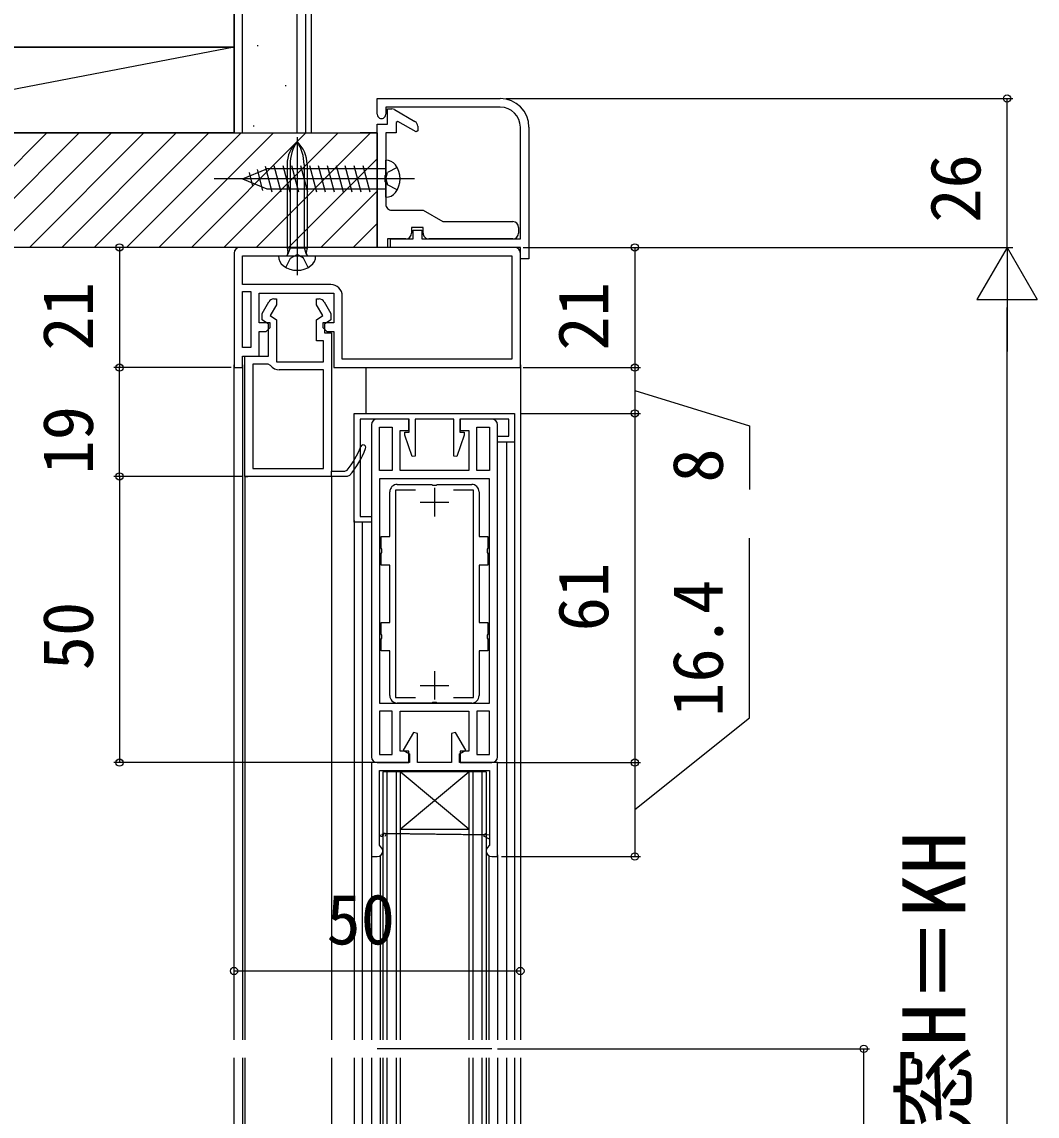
# Model space of a CAD drawing. Units: millimetres, scale not verified. Extents: x -525 to 525, y -782 to 777.
# Drawn here: x -358.1 to -180.7, y -404.9 to -213.7 of the extents above; entities that cross this region are included whole.
import ezdxf
from ezdxf.enums import TextEntityAlignment as Align

# ---------------------------------------------------------------- set-up
doc = ezdxf.new("R2010")
doc.units = ezdxf.units.MM
doc.header["$LTSCALE"] = 4
for name, color, linetype in [('0-2_YKK_11', 7, 'Continuous'), ('0-3_YKK_12', 2, 'Continuous'), ('0-4_YKK_13', 4, 'Continuous'), ('0-6_YKK_D', 6, 'Continuous'), ('0-8_YSS_K', 3, 'Continuous'), ('0-9_YSS_KE', 3, 'Continuous')]:
    doc.layers.add(name, color=color, linetype=linetype)
doc.styles.add('ＭＳ ゴシック', font='')
doc.styles.get('ＭＳ ゴシック').set_extended_font_data('MS Gothic')

msp = doc.modelspace()

# ---------------------------------------------------------------- linework, layer by layer
at = {"layer": '0-2_YKK_11'}
for p, q in [((-292.964, -229.054), (-289.421, -231.099)), ((-271.296, -249.62), (-271.296, -250.62)), ((-272.296, -251.62), (-286.996, -251.62)), ((-271.996, -253.12), (-319.996, -253.12)), ((-296.996, -284.12), (-296.996, -342.12)), ((-274.996, -342.12), (-274.996, -284.12)), ((-285.996, -295.12), (-285.996, -300.12)), ((-288.496, -297.62), (-283.496, -297.62)), ((-285.996, -327.12), (-285.996, -332.12)), ((-288.496, -329.62), (-283.496, -329.62)), ((-295.21, -355.72), (-294.871, -355.524)), ((-294.621, -355.957), (-294.621, -355.957))]:
    msp.add_line(p, q, dxfattribs=at)
for points in [[(-295.996, -229.87), (-295.996, -227.12), (-274.496, -227.12)], [(-295.996, -253.12), (-295.996, -231.62), (-294.196, -231.62), (-294.196, -228.92), (-293.464, -228.92)], [(-274.496, -228.62), (-294.496, -228.62), (-294.496, -229.87)], [(-288.921, -231.965), (-288.921, -232.774), (-289.221, -232.947), (-292.396, -231.114), (-292.696, -231.287), (-292.696, -233.12), (-294.496, -233.12), (-294.496, -240.449), (-294.639, -240.641), (-294.639, -241.599), (-294.496, -241.791), (-294.496, -245.62)], [(-269.496, -232.12), (-269.496, -255.12), (-270.996, -255.12), (-270.996, -253.12), (-293.696, -253.12), (-293.696, -251.62), (-289.696, -251.62), (-289.696, -250.12), (-288.196, -250.12), (-288.196, -251.62), (-270.996, -251.62), (-270.996, -232.12)], [(-293.496, -246.62), (-287.996, -246.62), (-284.532, -248.62), (-272.296, -248.62)], [(-287.996, -250.62), (-287.996, -249.62), (-289.996, -249.62), (-289.996, -250.62)], [(-290.996, -251.62), (-294.196, -251.62), (-294.196, -253.12), (-295.996, -253.12)], [(-320.996, -254.12), (-320.996, -274.12), (-319.496, -274.12), (-319.496, -272.12), (-316.596, -272.12), (-316.596, -267.82), (-315.396, -267.82), (-314.696, -267.12), (-314.696, -266.32), (-316.596, -266.32), (-316.596, -261.12), (-303.596, -261.12), (-303.596, -266.32), (-305.496, -266.32), (-305.496, -267.12), (-304.796, -267.82), (-303.596, -267.82), (-303.596, -274.12), (-270.996, -274.12), (-270.996, -254.12)], [(-319.496, -254.62), (-272.496, -254.62), (-272.496, -272.62), (-302.096, -272.62), (-302.096, -267.82), (-302.096, -261.62)], [(-304.096, -259.62), (-319.496, -259.62), (-319.496, -254.62)], [(-301.219, -293.12), (-319.096, -293.12), (-319.096, -272.12), (-314.996, -272.12), (-314.996, -266.52), (-316.096, -265.75), (-316.096, -264.658), (-314.92, -262.62)], [(-314.054, -262.12), (-313.596, -262.12), (-313.596, -263.128), (-314.691, -265.025), (-313.596, -265.792), (-313.596, -273.12), (-305.396, -273.12), (-305.396, -269.42), (-306.596, -269.42), (-306.596, -265.792), (-305.501, -265.025), (-306.596, -263.128), (-306.596, -262.12), (-306.138, -262.12)], [(-305.272, -262.62), (-304.096, -264.658), (-304.096, -265.75), (-305.196, -266.52), (-305.196, -268.02), (-303.996, -268.02), (-303.996, -292.22), (-301.634, -292.22), (-301.249, -292.04)], [(-317.696, -273.52), (-317.696, -291.72), (-305.396, -291.72), (-305.396, -274.52), (-313.096, -274.52)], [(-314.639, -273.729), (-315.045, -273.52), (-317.696, -273.52)], [(-275.996, -283.12), (-281.496, -283.12), (-281.496, -285.12), (-279.996, -285.12), (-279.996, -292.12), (-291.996, -292.12), (-291.996, -285.12), (-290.496, -285.12), (-290.496, -283.12), (-295.996, -283.12)], [(-300.844, -292.951), (-301.219, -293.12), (-303.996, -293.12), (-303.996, -292.22)], [(-293.796, -331.42), (-293.796, -323.62), (-295.296, -323.62), (-295.296, -321.579), (-295.176, -321.395), (-295.176, -320.845), (-295.296, -320.662), (-295.296, -318.62), (-293.796, -318.62), (-293.796, -308.62), (-295.296, -308.62), (-295.296, -306.579), (-295.176, -306.395), (-295.176, -305.845), (-295.296, -305.662), (-295.296, -303.62), (-293.796, -303.62), (-293.796, -295.82)], [(-289.332, -295.52), (-292.796, -295.52), (-292.796, -331.72), (-289.332, -331.72)], [(-292.496, -294.52), (-286.454, -294.52), (-286.271, -294.64), (-285.721, -294.64), (-285.538, -294.52), (-279.496, -294.52)], [(-282.66, -331.72), (-279.196, -331.72), (-279.196, -295.52), (-282.66, -295.52)], [(-278.196, -295.82), (-278.196, -303.62), (-276.696, -303.62), (-276.696, -305.662), (-276.816, -305.845), (-276.816, -306.395), (-276.696, -306.579), (-276.696, -308.62), (-278.196, -308.62)], [(-278.196, -308.62), (-278.196, -318.62), (-276.696, -318.62), (-276.696, -320.662), (-276.816, -320.845), (-276.816, -321.395), (-276.696, -321.579), (-276.696, -323.62), (-278.196, -323.62), (-278.196, -331.42)], [(-295.996, -343.12), (-290.496, -343.12), (-290.496, -341.12), (-291.996, -341.12), (-291.996, -334.12), (-279.996, -334.12), (-279.996, -341.12), (-281.496, -341.12), (-281.496, -343.12), (-275.996, -343.12)], [(-279.496, -332.72), (-285.538, -332.72), (-285.721, -332.6), (-286.271, -332.6), (-286.454, -332.72), (-292.496, -332.72)], [(-275.996, -359.52), (-274.996, -359.52), (-274.996, -343.12), (-281.646, -343.12), (-281.646, -341.567), (-280.525, -340.92), (-282.305, -337.838), (-283.046, -338.037), (-283.046, -343.12), (-288.946, -343.12), (-288.946, -338.037), (-289.687, -337.838), (-291.467, -340.92), (-290.346, -341.567), (-290.346, -343.12), (-296.996, -343.12), (-296.996, -359.52), (-295.996, -359.52)], [(-295.596, -344.52), (-276.396, -344.52), (-276.396, -355.72), (-276.396, -356.52), (-276.396, -357.546), (-276.771, -358.03), (-276.996, -358.32), (-276.996, -358.52)], [(-294.996, -358.52), (-294.996, -358.32), (-295.221, -358.03), (-295.596, -357.546), (-295.596, -356.52), (-295.596, -355.72), (-295.596, -344.52)], [(-294.871, -355.524), (-295.21, -355.72), (-295.21, -355.72)], [(-276.782, -355.72), (-294.871, -355.524), (-276.396, -355.72)], [(-276.396, -356.52), (-277.371, -355.957), (-277.121, -355.524), (-276.782, -355.72), (-276.782, -355.72)]]:
    msp.add_lwpolyline(points, dxfattribs=at)
for points in [[(-319.496, -270.62), (-319.496, -260.82), (-318.096, -260.82), (-318.096, -270.62)], [(-299.996, -282.12), (-271.996, -282.12), (-271.996, -287.12), (-274.996, -287.12), (-274.996, -286.12), (-272.996, -286.12), (-272.996, -283.12), (-281.596, -283.12), (-281.596, -285.42), (-280.796, -285.42), (-280.796, -285.92), (-282.096, -289.658), (-282.596, -289.574), (-282.596, -283.12), (-289.396, -283.12), (-289.396, -289.574), (-289.896, -289.658), (-291.196, -285.92), (-291.196, -285.42), (-290.396, -285.42), (-290.396, -283.12), (-298.996, -283.12), (-298.996, -300.12), (-296.996, -300.12), (-296.996, -301.12), (-299.996, -301.12)], [(-293.396, -284.52), (-293.396, -292.12), (-295.596, -292.12), (-295.596, -284.52)], [(-276.396, -284.52), (-276.396, -292.12), (-278.596, -292.12), (-278.596, -284.52)], [(-276.396, -332.72), (-276.396, -293.52), (-295.596, -293.52), (-295.596, -332.72)], [(-293.396, -341.72), (-293.396, -334.12), (-295.596, -334.12), (-295.596, -341.72)], [(-276.396, -341.72), (-276.396, -334.12), (-278.596, -334.12), (-278.596, -341.72)]]:
    msp.add_lwpolyline(points, close=True, dxfattribs=at)
for centre, radius, start, end in [((-274.496, -232.12), 5, 360, 89.99998), ((-293.464, -229.92), 1, 60.00006, 90.00007), ((-274.496, -232.12), 3.5, 359.99995, 89.99993), ((-295.246, -229.87), 0.75, 179.99999, 0.00001), ((-289.921, -231.965), 1, 359.99997, 60), ((-293.496, -245.62), 1, 179.99995, 269.99999), ((-272.296, -249.62), 1, 359.99998, 89.99996), ((-290.996, -250.62), 1, 270.00004, 0.00002), ((-286.996, -250.62), 1, 179.99998, 270.00002), ((-272.296, -250.62), 1, 270.00004, 0.00002), ((-319.996, -254.12), 1, 90.00001, 179.99999), ((-271.996, -254.12), 1, 0.00001, 89.99999), ((-304.096, -261.62), 2, 0.00001, 89.99999), ((-314.054, -263.12), 1, 90, 150.00002), ((-306.138, -263.12), 1, 29.99998, 90), ((-313.096, -272.62), 1.9, 215.68531, 269.99999), ((-295.996, -284.12), 1, 90.00001, 179.99999), ((-275.996, -284.12), 1, 0.00001, 89.99999), ((-312.095, -283.03), 14.1, 320.28516, 339.73341), ((-312.095, -283.03), 15, 318.5951, 339.7334), ((-298.446, -288.07), 0.45, 339.73339, 159.73341), ((-292.496, -295.82), 1.3, 90.00001, 179.99999), ((-279.496, -295.82), 1.3, 0.00001, 89.99999), ((-292.496, -331.42), 1.3, 180.00001, 269.99999), ((-279.496, -331.42), 1.3, 270.00001, 359.99999), ((-295.996, -342.12), 1, 180.00001, 269.99999), ((-275.996, -342.12), 1, 270.00001, 359.99999), ((-295.234, -355.622), 0.376, 195.12324, 15.12326), ((-294.746, -355.741), 0.25, 299.99992, 119.99994), ((-295.996, -358.52), 1, 270.00001, 359.99999), ((-275.996, -358.52), 1, 180.00001, 269.99999)]:
    msp.add_arc(centre, radius, start, end, dxfattribs=at)
at = {"layer": '0-3_YKK_12'}
for p, q in [((-320.996, -391.527), (-320.996, -273.62)), ((-319.496, -273.62), (-319.496, -391.527)), ((-297.995, -274.12), (-297.995, -282.12)), ((-270.996, -273.62), (-270.996, -391.527)), ((-273.396, -287.12), (-273.396, -391.527)), ((-271.996, -286.82), (-271.996, -391.527)), ((-319.096, -293.12), (-319.096, -391.527)), ((-319.096, -293.12), (-318.596, -293.12)), ((-303.996, -293.12), (-303.996, -391.527)), ((-299.996, -300.82), (-299.996, -391.527)), ((-298.597, -301.12), (-298.597, -391.527)), ((-294.996, -344.72), (-294.996, -391.527)), ((-276.996, -344.72), (-294.996, -344.72)), ((-294.296, -344.72), (-294.296, -391.527)), ((-292.696, -344.72), (-292.696, -391.527)), ((-291.996, -344.72), (-291.996, -391.527)), ((-291.996, -354.72), (-279.996, -344.72)), ((-279.996, -344.72), (-279.996, -391.527)), ((-279.296, -344.72), (-279.296, -391.527)), ((-277.696, -344.72), (-277.696, -391.527)), ((-276.996, -344.72), (-276.996, -391.527)), ((-296.995, -359.243), (-296.995, -391.527)), ((-274.996, -359.22), (-274.996, -391.527)), ((-295.496, -359.386), (-295.496, -391.527)), ((-276.496, -359.386), (-276.496, -391.527)), ((-275.996, -393.12), (-295.996, -393.12)), ((-320.996, -512.62), (-320.996, -394.714)), ((-319.496, -394.714), (-319.496, -512.62)), ((-303.996, -394.714), (-303.996, -493.12)), ((-299.996, -394.714), (-299.996, -485.42)), ((-298.597, -394.714), (-298.598, -485.12)), ((-296.996, -394.714), (-296.997, -464.97)), ((-295.496, -394.714), (-295.496, -426.854)), ((-294.996, -394.714), (-294.996, -441.72)), ((-294.296, -394.714), (-294.296, -441.72)), ((-292.696, -394.714), (-292.696, -441.72)), ((-291.996, -394.714), (-291.996, -441.72)), ((-279.996, -394.714), (-279.996, -441.72)), ((-279.296, -394.714), (-279.296, -441.72)), ((-277.696, -394.714), (-277.696, -441.72)), ((-276.996, -394.714), (-276.996, -441.72)), ((-276.496, -394.714), (-276.496, -426.854)), ((-274.996, -394.714), (-274.996, -427.02)), ((-273.396, -394.714), (-273.396, -499.12)), ((-271.996, -394.714), (-271.996, -499.42)), ((-270.996, -394.714), (-270.996, -512.62))]:
    msp.add_line(p, q, dxfattribs=at)
for points in [[(-291.996, -354.72), (-279.996, -354.72), (-291.996, -344.72)], [(-319.096, -394.714), (-319.096, -493.12), (-318.596, -493.12)]]:
    msp.add_lwpolyline(points, dxfattribs=at)
at = {"layer": '0-4_YKK_13'}
for p, q in [((-309.996, -233.842), (-309.996, -257.995)), ((-315.59, -238.907), (-314.381, -243.42)), ((-314.06, -238.82), (-312.828, -243.42)), ((-312.507, -238.82), (-311.275, -243.42)), ((-311.742, -238.646), (-311.742, -253.22)), ((-311.214, -238.646), (-311.214, -253.22)), ((-310.954, -238.82), (-309.722, -243.42)), ((-309.401, -238.82), (-308.169, -243.42)), ((-308.778, -238.646), (-308.778, -253.22)), ((-308.25, -238.646), (-308.25, -253.22)), ((-307.849, -238.82), (-306.616, -243.42)), ((-306.296, -238.82), (-305.063, -243.42)), ((-304.743, -238.82), (-303.51, -243.42)), ((-303.19, -238.82), (-301.957, -243.42)), ((-301.637, -238.82), (-300.404, -243.42)), ((-300.084, -238.82), (-298.851, -243.42)), ((-298.531, -238.82), (-297.298, -243.42)), ((-294.496, -244.37), (-294.496, -237.87)), ((-319.496, -241.12), (-315.271, -239.37)), ((-318.385, -240.065), (-317.749, -242.439)), ((-316.988, -239.486), (-316.002, -243.163)), ((-294.496, -239.37), (-315.271, -239.37)), ((-294.496, -241.12), (-294.224, -240.028)), ((-292.504, -239.17), (-294.224, -240.028)), ((-289.496, -241.12), (-324.496, -241.12)), ((-319.496, -241.12), (-315.271, -242.87)), ((-294.496, -241.12), (-294.224, -242.213)), ((-292.504, -243.07), (-294.224, -242.213)), ((-315.271, -242.87), (-294.496, -242.87)), ((-311.742, -253.22), (-308.25, -253.22)), ((-311.742, -253.22), (-311.585, -254.025)), ((-311.214, -253.22), (-311.606, -254.292)), ((-308.778, -253.22), (-308.386, -254.292)), ((-308.25, -253.22), (-308.407, -254.025)), ((-313.246, -254.62), (-312.076, -254.62))]:
    msp.add_line(p, q, dxfattribs=at)
for points in [[(-312.076, -254.62), (-307.916, -254.62), (-306.746, -254.62)], [(-311.946, -256.613), (-311.141, -254.984), (-309.996, -254.375)], [(-308.046, -256.613), (-308.851, -254.984), (-309.996, -254.375)]]:
    msp.add_lwpolyline(points, dxfattribs=at)
for centre, radius, start, end in [((-306.228, -238.646), 5.513, 133.10467, 180), ((-303.95, -238.646), 7.263, 146.3423, 180), ((-313.764, -238.646), 5.513, 0, 46.89533), ((-316.042, -238.646), 7.263, 0, 33.6577), ((-294.484, -239.97), 2.1, 37.24917, 90.33888), ((-295.996, -241.12), 4, 322.75083, 37.24917), ((-294.484, -242.27), 2.1, 269.66112, 322.75083), ((-312.076, -254.12), 0.5, 270, 11.05172), ((-307.916, -254.12), 0.5, 168.94828, 270), ((-311.146, -254.633), 2.1, 179.66349, 232.75111), ((-308.846, -254.633), 2.1, 307.24778, 0.33964), ((-309.996, -253.12), 4, 232.75222, 307.24778)]:
    msp.add_arc(centre, radius, start, end, dxfattribs=at)
at = {"layer": '0-6_YKK_D'}
for p, q in [((-273.496, -227.12), (-184.996, -227.12)), ((-185.996, -253.12), (-185.996, -227.12)), ((-320.996, -253.12), (-341.996, -253.12)), ((-340.996, -253.12), (-340.996, -274.12)), ((-270.496, -253.12), (-249.996, -253.12)), ((-269.996, -253.12), (-184.996, -253.12)), ((-269.496, -253.12), (-184.996, -253.12)), ((-250.996, -253.12), (-250.996, -274.12)), ((-185.996, -253.12), (-191.246, -262.214)), ((-185.996, -253.12), (-180.746, -262.214)), ((-185.996, -253.12), (-185.996, -271.307)), ((-191.246, -262.214), (-180.746, -262.214)), ((-185.996, -522.62), (-185.996, -263.62)), ((-321.496, -274.12), (-341.996, -274.12)), ((-321.496, -274.12), (-341.996, -274.12)), ((-340.996, -293.12), (-340.996, -274.12)), ((-270.496, -274.12), (-249.996, -274.12)), ((-270.496, -274.12), (-249.996, -274.12)), ((-250.996, -274.12), (-250.996, -282.12)), ((-270.796, -282.12), (-249.996, -282.12)), ((-270.796, -282.12), (-249.996, -282.12)), ((-250.996, -282.12), (-250.996, -343.12)), ((-319.596, -293.12), (-341.996, -293.12)), ((-319.596, -293.12), (-341.996, -293.12)), ((-340.996, -293.12), (-340.996, -343.12)), ((-296.996, -343.12), (-341.996, -343.12)), ((-274.996, -343.12), (-249.996, -343.12)), ((-274.996, -343.12), (-249.996, -343.12)), ((-250.996, -343.12), (-250.996, -359.52)), ((-274.296, -359.52), (-249.996, -359.52)), ((-320.996, -379.52), (-270.996, -379.52)), ((-274.996, -393.12), (-209.996, -393.12)), ((-210.996, -533.12), (-210.996, -393.12))]:
    msp.add_line(p, q, dxfattribs=at)
for points in [[(-250.996, -278.12), (-230.996, -284.299), (-230.996, -295.39)], [(-250.996, -351.32), (-230.996, -335.281), (-230.996, -303.94)]]:
    msp.add_lwpolyline(points, dxfattribs=at)
for centre in [(-185.996, -227.12), (-340.996, -253.12), (-250.996, -253.12), (-340.996, -274.12), (-340.996, -274.12), (-250.996, -274.12), (-250.996, -274.12), (-250.996, -282.12), (-250.996, -282.12), (-340.996, -293.12), (-340.996, -293.12), (-340.996, -343.12), (-250.996, -343.12), (-250.996, -343.12), (-250.996, -359.52), (-320.996, -379.52), (-270.996, -379.52), (-210.996, -393.12)]:
    msp.add_circle(centre, 0.637, dxfattribs=at)
at = {"layer": '0-8_YSS_K'}
for p, q in [((-319.5, -233.12), (-319.5, -98.12)), ((-310, -233.12), (-310, -98.12)), ((-307.5, -233.12), (-307.5, -98.12)), ((-316.987, -217.871), (-316.787, -217.871)), ((-320.996, -218.12), (-398.996, -218.12)), ((-312.091, -224.864), (-311.891, -224.864)), ((-373.711, -253.12), (-353.711, -233.12)), ((-368.054, -253.12), (-348.054, -233.12)), ((-362.397, -253.12), (-342.397, -233.12)), ((-356.74, -253.12), (-336.74, -233.12)), ((-351.083, -253.12), (-331.083, -233.12)), ((-345.426, -253.12), (-325.426, -233.12)), ((-339.769, -253.12), (-319.769, -233.12)), ((-334.113, -253.12), (-314.113, -233.12)), ((-328.456, -253.12), (-308.456, -233.12)), ((-322.799, -253.12), (-302.799, -233.12)), ((-317.686, -231.858), (-317.486, -231.858)), ((-317.142, -253.12), (-297.142, -233.12)), ((-296.001, -233.121), (-298.999, -233.121)), ((-296.001, -233.12), (-296.001, -253.12)), ((-296.001, -253.12), (-296.001, -233.121)), ((-311.485, -253.12), (-296.001, -237.635)), ((-305.828, -253.12), (-296.001, -243.292)), ((-300.172, -253.12), (-296, -248.948))]:
    msp.add_line(p, q, dxfattribs=at)
for points in [[(-320.996, -233.12), (-398.996, -233.12), (-398.996, -218.12)], [(-320.996, -233.12), (-320.996, -218.12), (-398.996, -233.12)]]:
    msp.add_lwpolyline(points, dxfattribs=at)
at = {"layer": '0-9_YSS_KE'}
for p, q in [((-321, -98.12), (-321, -233.12)), ((-308.5, -98.12), (-308.5, -233.12)), ((-398, -233.12), (-296, -233.12)), ((-321, -233.12), (-308.5, -233.12))]:
    msp.add_line(p, q, dxfattribs=at)
msp.add_lwpolyline([(-320.996, -218.12), (-320.996, -173.12), (-425.996, -173.12), (-425.996, -218.12)], close=True, dxfattribs=at)
msp.add_lwpolyline([(-296, -233.12), (-296, -253.12), (-384, -253.12)], dxfattribs=at)

# ---------------------------------------------------------------- texts
at = {"layer": '0-6_YKK_D', "style": 'ＭＳ ゴシック'}
for s, height, p in [('26', 8.798, (-187.996, -248.813)), ('21', 8.798, (-342.996, -271.154)), ('21', 8.798, (-252.996, -271.154)), ('19', 8.798, (-342.996, -292.791)), ('8', 8.798, (-232.996, -294.208)), ('61', 8.798, (-252.996, -320.189)), ('16.4', 8.798, (-232.996, -335.122)), ('50', 8.798, (-342.996, -326.984)), ('ふかし枠H＝内窓H＝KH', 11, (-189.956, -505.152))]:
    msp.add_text(s, height=height, rotation=90, dxfattribs=at).set_placement(p, align=Align.BOTTOM_LEFT)
msp.add_text('50', height=8.798, dxfattribs=at).set_placement((-304.86, -377.52), align=Align.BOTTOM_LEFT)

doc.saveas('drawing.dxf')
